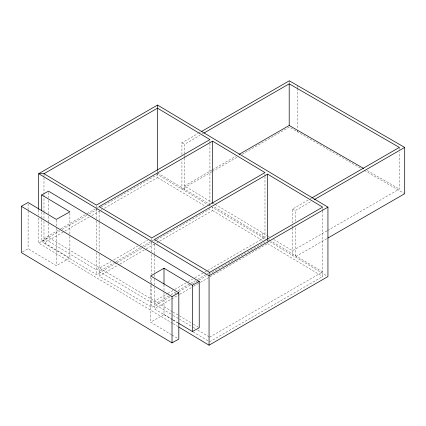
<?xml version="1.0" encoding="UTF-8"?>
<svg xmlns="http://www.w3.org/2000/svg" width="426" height="426" viewBox="0 0 426 426"><rect width="100%" height="100%" fill="white"/><g stroke="black" fill="none" stroke-linecap="round" stroke-linejoin="round"><path stroke-width="0.32" stroke-dasharray="2.13 1.6" d="M181.929 154.697L181.929 142.801L198.005 133.519M198.58 133.184L200.305 132.193M184.442 157.524L184.442 144.308L199.98 135.335M202.286 134.004L203.436 133.338M58.383 230.178L43.979 238.496L96.404 269.908L110.808 261.591M60.689 228.847L86.622 213.873M87.197 213.543L95.264 208.884M97.57 207.553L98.725 206.887M172.589 323.345L38.675 243.097L59.928 230.833M62.223 229.507L86.915 215.247M89.215 213.921L97.826 208.948M101.276 206.956L157.556 174.463L207.771 204.56M116.575 262.89L96.404 274.536L43.979 243.124L64.145 231.478M64.725 231.148L89.503 216.839M91.808 215.508L100.451 210.519M101.031 210.183L102.181 209.517M104.487 208.186L157.503 177.578L157.556 172.482M212.068 169.995L184.442 185.949L211.759 202.318M212.643 169.665L235.669 156.374M211.786 171.832L181.929 189.069L181.929 159.984M212.361 171.497L237.053 157.242M242.224 154.26L289.313 127.076L361.04 168.483M113.694 259.929L137.896 245.956M140.202 244.625L147.694 240.301M115.228 262.128L99.104 271.437L151.789 302.705L167.301 293.748M115.803 261.793L141.72 246.835M142.295 246.5L151.507 241.18M152.082 240.85L153.813 239.849M117.15 262.56L141.927 248.251M144.233 246.92L151.725 242.596M154.031 241.265L156.337 239.934M156.912 239.604L209.927 208.996L208.218 207.968M170.176 296.714L151.789 307.332L99.104 276.064L119.259 264.429M119.834 264.093L145.751 249.13M146.326 248.8L154.388 244.146M156.688 242.815L158.994 241.483M159.569 241.153L212.553 210.566L212.553 207.26M292.55 222.968L292.55 209.086L309.777 199.139M310.352 198.809L311.502 198.149M295.17 221.232L295.17 210.657L311.23 201.386M167.876 293.418L174.197 289.765M174.772 289.435L187.413 282.14M187.988 281.804L192.584 279.152M194.884 277.827L204.075 272.518M204.65 272.187L206.951 270.861M207.526 270.526L264.983 237.357L213.692 206.621M168.787 295.979L154.42 304.27L172.642 315.112M171.082 294.648L175.677 291.996M177.977 290.67L190.044 283.705M190.614 283.375L195.215 280.718M197.51 279.392L206.701 274.083M207.276 273.753L209.001 272.757M174.772 294.062L176.497 293.067M178.792 291.741L190.289 285.106M192.584 283.78L198.33 280.462M198.905 280.132L206.376 275.819M208.671 274.493L264.983 241.979M172.642 319.74L154.42 308.898L179.128 294.632M179.703 294.302L192.914 286.671M193.489 286.341L199.81 282.694M200.385 282.363L267.603 243.55L267.603 241.569M171.497 334.698L150.65 322.205L164.005 314.489L164.005 292.678M327.003 230.839L292.55 250.733L272.645 238.805M327.578 230.509L399.359 189.064L399.359 152.05M326.71 238.72L295.17 256.931L295.17 225.2M209.656 337.142L322.647 271.905L271.005 240.967M209.656 341.769L322.647 276.533L322.647 211.094M22.434 251.926L28.1 248.773L56.28 265.659L69.885 258.092L69.885 236.276M41.705 212.121L41.705 241.207L48.505 237.42L172.397 311.662M367.228 170.517L399.359 189.064M364.486 170.475L404.125 193.361M173.212 315.453L178.909 318.84M179.479 319.18L192.573 326.976M193.143 327.312L195.422 328.67M197.701 330.022L209.091 336.801M173.212 320.08L177.77 322.791M193.143 331.939L209.091 341.428M181.929 142.801L184.442 144.308M292.55 209.086L295.17 210.657M212.324 202.659L214.603 204.022M215.173 204.363L266.958 235.392M267.523 235.732L269.232 236.76M157.503 172.951L209.358 204.027M268.737 239.604L270.441 240.626M208.341 204.901L210.62 206.264M211.19 206.605L266.388 239.678M266.958 240.019L269.232 241.382M269.802 241.723L326.806 275.888M157.503 177.578L204.799 205.918M212.553 210.566L263.843 241.297M267.603 243.55L322.647 276.533M172.967 312.002L192.951 323.973M193.521 324.319L199.23 327.738M41.705 241.207L69.885 258.092M164.005 314.489L172.535 319.601M173.105 319.942L177.653 322.663M173.158 323.685L177.717 326.417M172.061 335.038L177.701 338.414M399.359 147.423L399.359 149.404M322.647 208.452L322.647 210.433M297.843 85.733L297.843 87.713M297.843 88.374L297.843 129.355M297.843 130.015L297.843 132.001M292.55 225.615L292.55 227.596M292.55 228.256L292.55 255.36M289.313 80.802L289.313 82.788M267.603 238.927L267.603 240.908M264.983 173.899L264.983 175.879M264.983 176.54L264.983 239.337M262.405 232.665L262.405 237.293M209.927 140.91L209.927 142.891M209.927 143.551L209.927 206.349M209.656 273.023L209.656 274.344M184.442 158.184L184.442 190.576M164.005 284.744L164.005 292.018M157.503 170.97L157.503 172.29M154.42 244.119L154.42 254.695M154.42 255.355L154.42 273.865M154.42 274.525L154.42 278.492M154.42 279.152L154.42 286.421M154.42 287.081L154.42 308.898M151.789 238.587L151.789 241.893M151.789 242.554L151.789 251.809M151.789 254.45L151.789 274.28M151.789 278.247L151.789 284.856M151.789 285.521L151.789 307.332M150.65 276.596L150.65 282.544M150.65 285.186L150.65 322.205M99.104 211.285L99.104 221.861M99.104 222.521L99.104 251.606M99.104 254.253L99.104 276.064M96.404 205.79L96.404 208.436M96.404 209.097L96.404 220.333M96.404 220.998L96.404 250.078M96.404 252.725L96.404 274.536M69.885 213.144L69.885 235.615M56.28 220.05L56.28 227.319M56.28 227.979L56.28 265.659M48.505 192.472L48.505 197.76M48.505 200.406L48.505 213.623M48.505 216.27L48.505 222.878M48.505 223.538L48.505 237.42M43.979 174.378L43.979 177.024M43.979 177.685L43.979 194.208M43.979 194.868L43.979 212.057M43.979 212.718L43.979 218.666M43.979 221.307L43.979 243.124M38.675 210.05L38.675 215.338M38.675 217.979L38.675 243.097M28.1 203.825L28.1 210.433M28.1 211.094L28.1 248.773"/><path stroke-width="0.64" d="M178.856 327.099L209.06 345.198L327.94 276.565L327.94 207.158L157.556 105.062L157.503 170.309M157.556 105.062L38.675 173.691L38.675 209.39M43.979 173.717L157.503 108.172L209.927 139.59L96.404 205.13L43.979 173.717L38.675 173.691L209.06 275.792L209.06 345.198M201.45 131.528L289.313 80.802L404.7 147.423L404.7 193.692L327.86 238.059M204.011 133.008L289.201 83.826L399.359 147.423L312.072 197.813M212.553 141.16L99.104 206.658L151.789 237.926L264.983 172.578L212.553 141.16L212.553 203.293M239.124 154.377L289.201 125.468L363.783 168.531M209.576 272.427L322.647 207.127L267.603 174.149L154.42 239.492L209.656 272.363M192.43 331.524L192.43 285.25L164.005 268.22L150.65 275.931L178.824 292.816L178.824 339.091L172.024 342.871L21.3 252.554L21.3 206.285L28.1 202.499L56.28 219.385L69.885 211.818L41.705 194.932L48.505 191.152L199.23 281.469L199.23 327.738L192.43 331.524L178.787 323.345M314.095 199.735L404.7 147.423M209.06 275.792L327.94 207.158M21.3 206.285L172.024 296.602L178.824 292.816M192.43 285.25L199.23 281.469M289.201 83.826L289.201 125.468M267.603 174.149L267.603 238.927M172.024 296.602L172.024 342.871M164.005 268.22L164.005 284.083M41.705 194.932L41.705 210.801"/></g></svg>
